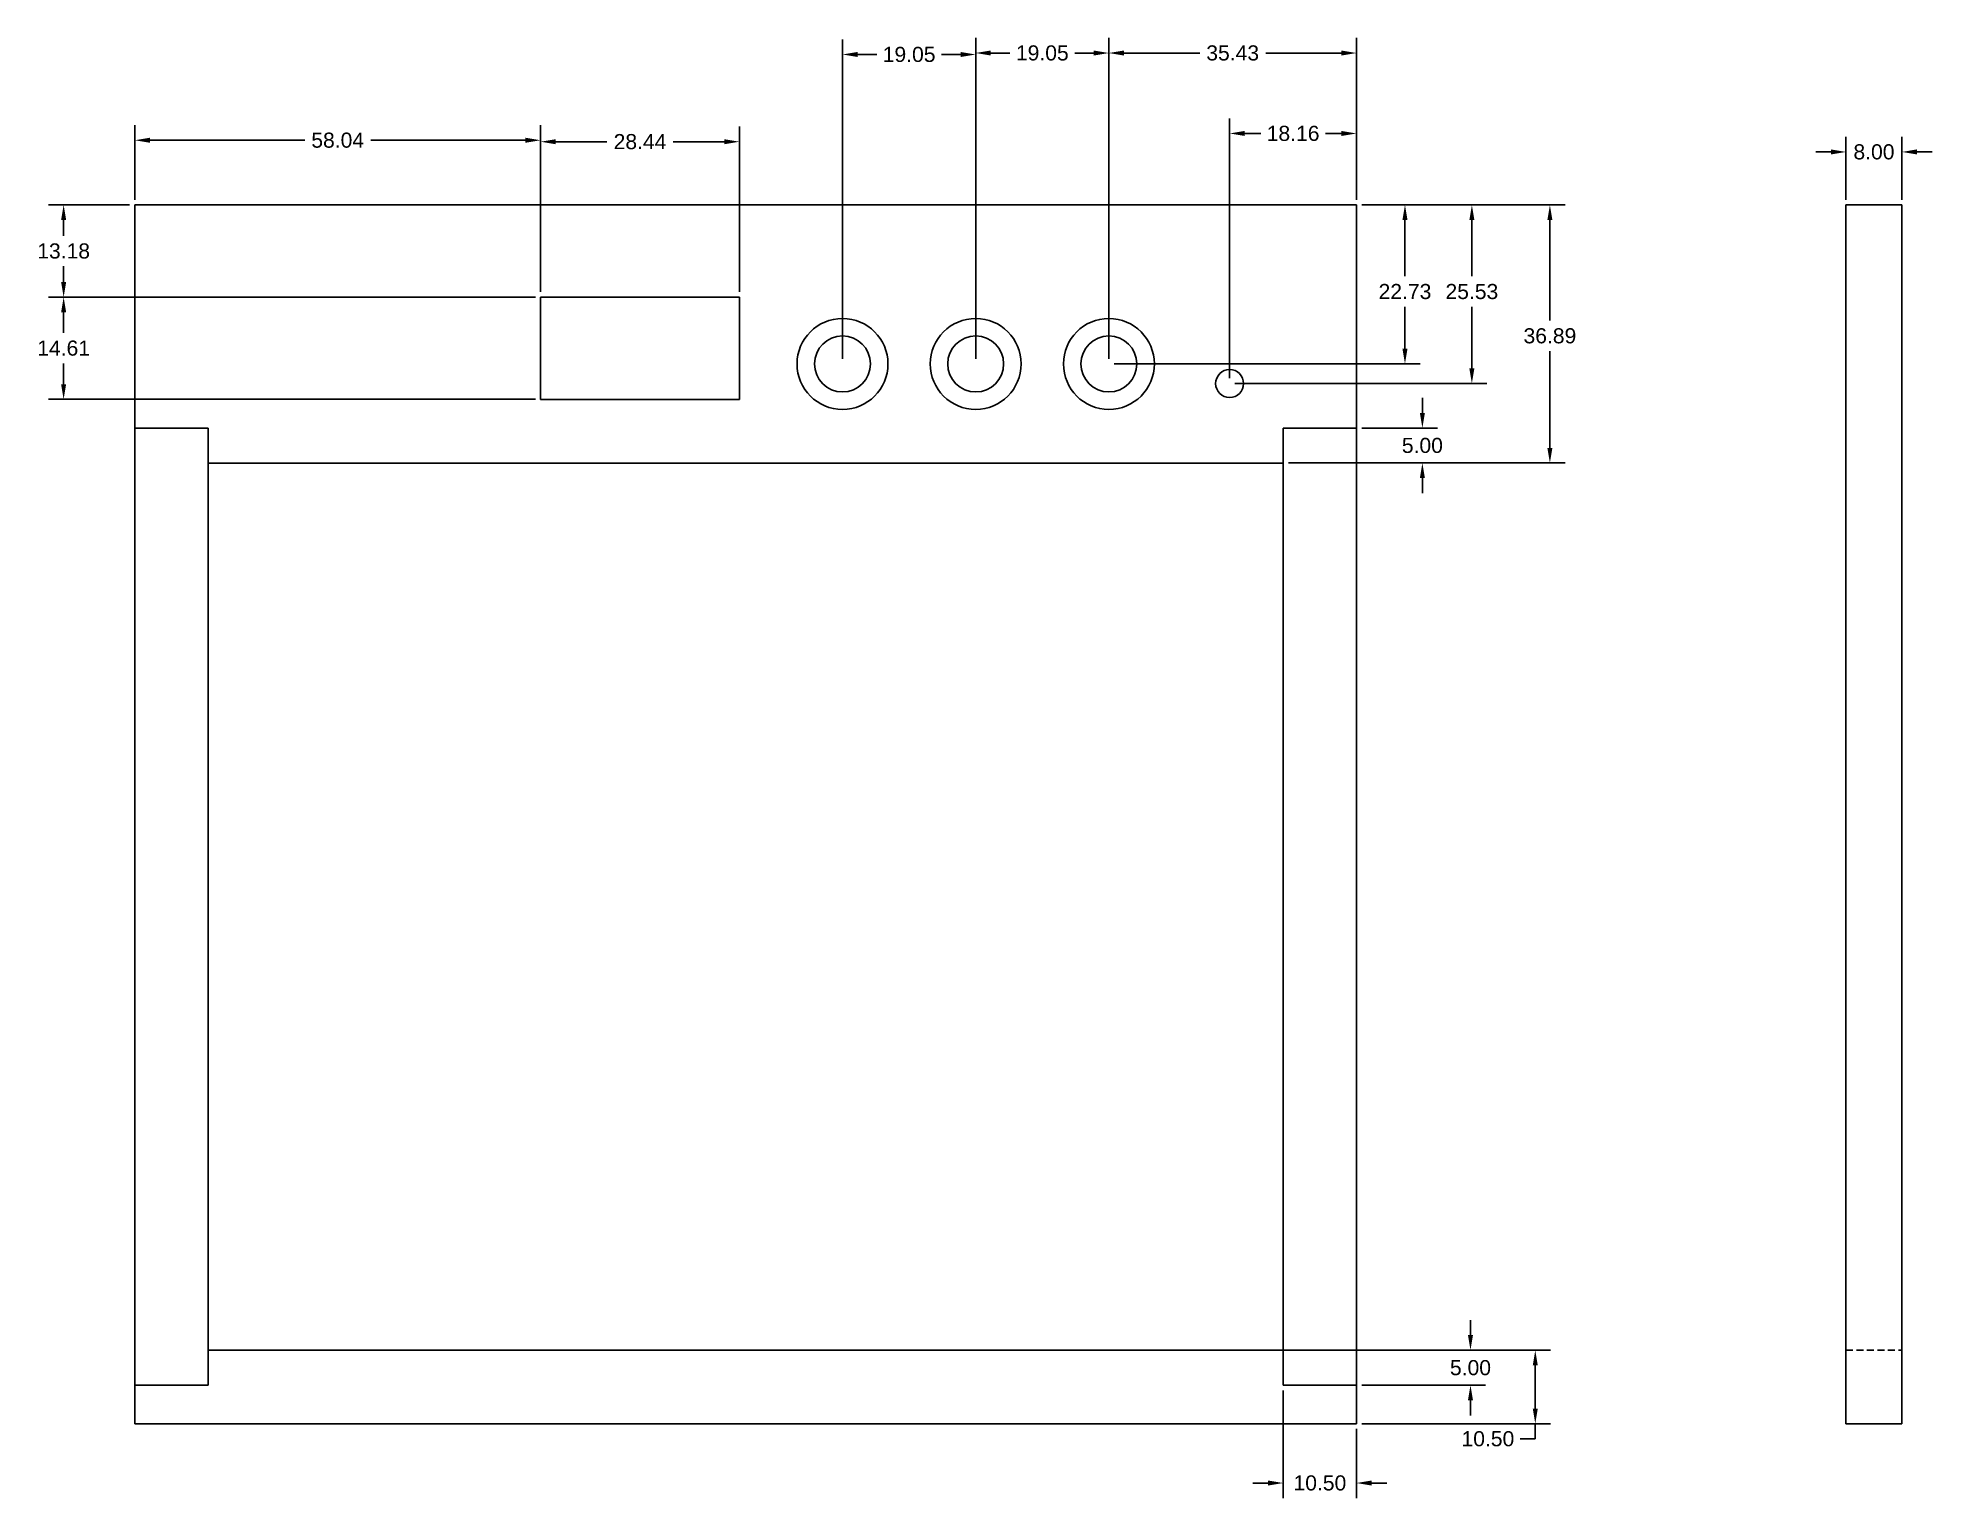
# Model space of a CAD drawing. Header units: millimetres. Extents: x 2 to 273, y -6 to 203.
import ezdxf

# ---------------------------------------------------------------- set-up
doc = ezdxf.new("R2010")
doc.units = ezdxf.units.MM
doc.header["$MEASUREMENT"] = 0
doc.linetypes.add('DASHEDX2', pattern=[1.5, 1, -0.5])
for name, color, linetype in [('Dim', 1, 'Continuous'), ('Hidden', 3, 'DASHEDX2'), ('Wood', 7, 'Continuous')]:
    doc.layers.add(name, color=color, linetype=linetype)
doc.styles.get("Standard").update_dxf_attribs({"font": 'arial.ttf'})
doc.dimstyles.new('Copy of Standard', dxfattribs={"dimscale": 12, "dimtxt": 0.18, "dimasz": 0.18, "dimexe": 0.18, "dimexo": 0.0625, "dimgap": 0.09, "dimtad": 0, "dimtih": 1, "dimtoh": 1, "dimzin": 0, "dimdsep": 46, "dimtxsty": 'Standard', "dimcen": 0.09, "dimadec": 0, "dimazin": 0, "dimtfac": 1, "dimtofl": 0, "dimtmove": 0, "dimatfit": 3, "dimfxl": 1, "dimtolj": 1, "dimtzin": 0, "dimarcsym": 0})

# ---------------------------------------------------------------- blocks, each defined once
blk = doc.blocks.new('*D1')
at = {"layer": 'Defpoints', "color": 0, "transparency": 16777216}
for p in [(180.08, 15.06), (190.58, 10.06), (206.87, 10.06)]:
    blk.add_point(p, dxfattribs=at)
at = {"layer": 'Dim', "color": 0, "lineweight": -2, "transparency": 16777216}
for p, q in [((206.87, 17.22), (206.87, 19.38)), ((180.83, 15.06), (209.03, 15.06)), ((191.33, 10.06), (209.03, 10.06)), ((206.87, 7.9), (206.87, 5.74))]:
    blk.add_line(p, q, dxfattribs=at)
at = {"layer": 'Dim', "color": 0, "transparency": 16777216}
for points in [[(206.51, 17.22), (207.23, 17.22), (206.87, 15.06)], [(206.51, 7.9), (207.23, 7.9), (206.87, 10.06)]]:
    blk.add_solid(points, dxfattribs=at)
at = {"layer": 'Dim', "color": 0, "transparency": 16777216, "insert": (206.87, 12.56), "char_height": 2.16, "attachment_point": 5}
blk.add_mtext('\\A1;5.00', dxfattribs=at)
blk = doc.blocks.new('*D2')
at = {"layer": 'Defpoints', "color": 0, "transparency": 16777216}
for p in [(190.58, 178.8), (218.23, 178.8), (180.08, 141.91)]:
    blk.add_point(p, dxfattribs=at)
at = {"layer": 'Dim', "color": 0, "lineweight": -2, "transparency": 16777216}
for p, q in [((191.33, 178.8), (220.39, 178.8)), ((218.23, 176.64), (218.23, 162.26)), ((218.23, 144.07), (218.23, 157.89)), ((180.83, 141.91), (220.39, 141.91))]:
    blk.add_line(p, q, dxfattribs=at)
at = {"layer": 'Dim', "color": 0, "transparency": 16777216}
for points in [[(217.87, 176.64), (218.59, 176.64), (218.23, 178.8)], [(217.87, 144.07), (218.59, 144.07), (218.23, 141.91)]]:
    blk.add_solid(points, dxfattribs=at)
at = {"layer": 'Dim', "color": 0, "transparency": 16777216, "insert": (218.23, 160.08), "char_height": 2.16, "attachment_point": 5}
blk.add_mtext('\\A1;36.89', dxfattribs=at)
blk = doc.blocks.new('*D3')
at = {"layer": 'Defpoints', "color": 0, "transparency": 16777216}
for p in [(190.58, 146.91), (199.99, 146.91), (180.08, 141.91)]:
    blk.add_point(p, dxfattribs=at)
at = {"layer": 'Dim', "color": 0, "lineweight": -2, "transparency": 16777216}
for p, q in [((199.99, 149.07), (199.99, 151.23)), ((191.33, 146.91), (202.15, 146.91)), ((180.83, 141.91), (202.15, 141.91)), ((199.99, 139.75), (199.99, 137.59))]:
    blk.add_line(p, q, dxfattribs=at)
at = {"layer": 'Dim', "color": 0, "transparency": 16777216}
for points in [[(199.63, 149.07), (200.35, 149.07), (199.99, 146.91)], [(199.63, 139.75), (200.35, 139.75), (199.99, 141.91)]]:
    blk.add_solid(points, dxfattribs=at)
at = {"layer": 'Dim', "color": 0, "transparency": 16777216, "insert": (199.99, 144.41), "char_height": 2.16, "attachment_point": 5}
blk.add_mtext('\\A1;5.00', dxfattribs=at)
blk = doc.blocks.new('*D4')
at = {"layer": 'Defpoints', "color": 0, "transparency": 16777216}
for p in [(190.58, 189.02), (190.58, 178.8), (172.42, 153.27)]:
    blk.add_point(p, dxfattribs=at)
at = {"layer": 'Dim', "color": 0, "lineweight": -2, "transparency": 16777216}
for p, q in [((172.42, 154.02), (172.42, 191.18)), ((190.58, 179.55), (190.58, 191.18)), ((174.58, 189.02), (176.88, 189.02)), ((188.42, 189.02), (186.12, 189.02))]:
    blk.add_line(p, q, dxfattribs=at)
at = {"layer": 'Dim', "color": 0, "transparency": 16777216}
for points in [[(174.58, 189.38), (174.58, 188.66), (172.42, 189.02)], [(188.42, 189.38), (188.42, 188.66), (190.58, 189.02)]]:
    blk.add_solid(points, dxfattribs=at)
at = {"layer": 'Dim', "color": 0, "transparency": 16777216, "insert": (181.5, 189.02), "char_height": 2.16, "attachment_point": 5}
blk.add_mtext('\\A1;18.16', dxfattribs=at)
blk = doc.blocks.new('*D5')
at = {"layer": 'Defpoints', "color": 0, "transparency": 16777216}
for p in [(190.58, 200.52), (190.58, 178.8), (155.15, 156.07)]:
    blk.add_point(p, dxfattribs=at)
at = {"layer": 'Dim', "color": 0, "lineweight": -2, "transparency": 16777216}
for p, q in [((155.15, 156.82), (155.15, 202.68)), ((157.31, 200.52), (168.14, 200.52)), ((188.42, 200.52), (177.59, 200.52)), ((190.58, 179.55), (190.58, 202.68))]:
    blk.add_line(p, q, dxfattribs=at)
at = {"layer": 'Dim', "color": 0, "transparency": 16777216}
for points in [[(157.31, 200.88), (157.31, 200.16), (155.15, 200.52)], [(188.42, 200.88), (188.42, 200.16), (190.58, 200.52)]]:
    blk.add_solid(points, dxfattribs=at)
at = {"layer": 'Dim', "color": 0, "transparency": 16777216, "insert": (172.86, 200.52), "char_height": 2.16, "attachment_point": 5}
blk.add_mtext('\\A1;35.43', dxfattribs=at)
blk = doc.blocks.new('*D6')
at = {"layer": 'Defpoints', "color": 0, "transparency": 16777216}
for p in [(190.58, 178.8), (197.5, 178.8), (155.15, 156.07)]:
    blk.add_point(p, dxfattribs=at)
at = {"layer": 'Dim', "color": 0, "lineweight": -2, "transparency": 16777216}
for p, q in [((191.33, 178.8), (199.66, 178.8)), ((197.5, 176.64), (197.5, 168.6)), ((197.5, 158.23), (197.5, 164.23)), ((155.9, 156.07), (199.66, 156.07))]:
    blk.add_line(p, q, dxfattribs=at)
at = {"layer": 'Dim', "color": 0, "transparency": 16777216}
for points in [[(197.14, 176.64), (197.86, 176.64), (197.5, 178.8)], [(197.14, 158.23), (197.86, 158.23), (197.5, 156.07)]]:
    blk.add_solid(points, dxfattribs=at)
at = {"layer": 'Dim', "color": 0, "transparency": 16777216, "insert": (197.5, 166.41), "char_height": 2.16, "attachment_point": 5}
blk.add_mtext('\\A1;22.73', dxfattribs=at)
blk = doc.blocks.new('*D7')
at = {"layer": 'Defpoints', "color": 0, "transparency": 16777216}
for p in [(155.15, 200.52), (136.1, 156.07), (155.15, 156.07)]:
    blk.add_point(p, dxfattribs=at)
at = {"layer": 'Dim', "color": 0, "lineweight": -2, "transparency": 16777216}
for p, q in [((136.1, 156.82), (136.1, 202.68)), ((138.26, 200.52), (141, 200.52)), ((152.99, 200.52), (150.26, 200.52)), ((155.15, 156.82), (155.15, 202.68))]:
    blk.add_line(p, q, dxfattribs=at)
at = {"layer": 'Dim', "color": 0, "transparency": 16777216}
for points in [[(138.26, 200.88), (138.26, 200.16), (136.1, 200.52)], [(152.99, 200.88), (152.99, 200.16), (155.15, 200.52)]]:
    blk.add_solid(points, dxfattribs=at)
at = {"layer": 'Dim', "color": 0, "transparency": 16777216, "insert": (145.63, 200.52), "char_height": 2.16, "attachment_point": 5}
blk.add_mtext('\\A1;19.05', dxfattribs=at)
blk = doc.blocks.new('*D8')
at = {"layer": 'Defpoints', "color": 0, "transparency": 16777216}
for p in [(117.05, 200.31), (117.05, 156.07), (136.1, 156.07)]:
    blk.add_point(p, dxfattribs=at)
at = {"layer": 'Dim', "color": 0, "lineweight": -2, "transparency": 16777216}
for p, q in [((117.05, 156.82), (117.05, 202.47)), ((136.1, 156.82), (136.1, 202.47)), ((119.21, 200.31), (121.95, 200.31)), ((133.94, 200.31), (131.21, 200.31))]:
    blk.add_line(p, q, dxfattribs=at)
at = {"layer": 'Dim', "color": 0, "transparency": 16777216}
for points in [[(119.21, 200.67), (119.21, 199.95), (117.05, 200.31)], [(133.94, 200.67), (133.94, 199.95), (136.1, 200.31)]]:
    blk.add_solid(points, dxfattribs=at)
at = {"layer": 'Dim', "color": 0, "transparency": 16777216, "insert": (126.58, 200.31), "char_height": 2.16, "attachment_point": 5}
blk.add_mtext('\\A1;19.05', dxfattribs=at)
blk = doc.blocks.new('*D9')
at = {"layer": 'Defpoints', "color": 0, "transparency": 16777216}
for p in [(73.87, 188.05), (15.83, 178.8), (73.87, 165.62)]:
    blk.add_point(p, dxfattribs=at)
at = {"layer": 'Dim', "color": 0, "lineweight": -2, "transparency": 16777216}
for p, q in [((15.83, 179.55), (15.83, 190.21)), ((73.87, 166.37), (73.87, 190.21)), ((17.99, 188.05), (40.13, 188.05)), ((71.71, 188.05), (49.57, 188.05))]:
    blk.add_line(p, q, dxfattribs=at)
at = {"layer": 'Dim', "color": 0, "transparency": 16777216}
for points in [[(17.99, 188.41), (17.99, 187.69), (15.83, 188.05)], [(71.71, 188.41), (71.71, 187.69), (73.87, 188.05)]]:
    blk.add_solid(points, dxfattribs=at)
at = {"layer": 'Dim', "color": 0, "transparency": 16777216, "insert": (44.85, 188.05), "char_height": 2.16, "attachment_point": 5}
blk.add_mtext('\\A1;58.04', dxfattribs=at)
blk = doc.blocks.new('*D10')
at = {"layer": 'Defpoints', "color": 0, "transparency": 16777216}
for p in [(102.31, 187.84), (73.87, 165.62), (102.31, 165.62)]:
    blk.add_point(p, dxfattribs=at)
at = {"layer": 'Dim', "color": 0, "lineweight": -2, "transparency": 16777216}
for p, q in [((73.87, 166.37), (73.87, 190)), ((102.31, 166.37), (102.31, 190)), ((76.03, 187.84), (83.35, 187.84)), ((100.15, 187.84), (92.83, 187.84))]:
    blk.add_line(p, q, dxfattribs=at)
at = {"layer": 'Dim', "color": 0, "transparency": 16777216}
for points in [[(76.03, 188.2), (76.03, 187.48), (73.87, 187.84)], [(100.15, 188.2), (100.15, 187.48), (102.31, 187.84)]]:
    blk.add_solid(points, dxfattribs=at)
at = {"layer": 'Dim', "color": 0, "transparency": 16777216, "insert": (88.09, 187.84), "char_height": 2.16, "attachment_point": 5}
blk.add_mtext('\\A1;28.44', dxfattribs=at)
blk = doc.blocks.new('*D11')
at = {"layer": 'Defpoints', "color": 0, "transparency": 16777216}
for p in [(5.65, 178.8), (15.83, 178.8), (73.87, 165.62)]:
    blk.add_point(p, dxfattribs=at)
at = {"layer": 'Dim', "color": 0, "lineweight": -2, "transparency": 16777216}
for p, q in [((15.08, 178.8), (3.49, 178.8)), ((5.65, 176.64), (5.65, 174.39)), ((5.65, 167.78), (5.65, 170.03)), ((73.12, 165.62), (3.49, 165.62))]:
    blk.add_line(p, q, dxfattribs=at)
at = {"layer": 'Dim', "color": 0, "transparency": 16777216}
for points in [[(5.29, 176.64), (6.01, 176.64), (5.65, 178.8)], [(5.29, 167.78), (6.01, 167.78), (5.65, 165.62)]]:
    blk.add_solid(points, dxfattribs=at)
at = {"layer": 'Dim', "color": 0, "transparency": 16777216, "insert": (5.65, 172.21), "char_height": 2.16, "attachment_point": 5}
blk.add_mtext('\\A1;13.18', dxfattribs=at)
blk = doc.blocks.new('*D12')
at = {"layer": 'Defpoints', "color": 0, "transparency": 16777216}
for p in [(5.65, 165.62), (73.87, 165.62), (73.87, 151.01)]:
    blk.add_point(p, dxfattribs=at)
at = {"layer": 'Dim', "color": 0, "lineweight": -2, "transparency": 16777216}
for p, q in [((73.12, 165.62), (3.49, 165.62)), ((5.65, 163.46), (5.65, 160.5)), ((5.65, 153.17), (5.65, 156.13)), ((73.12, 151.01), (3.49, 151.01))]:
    blk.add_line(p, q, dxfattribs=at)
at = {"layer": 'Dim', "color": 0, "transparency": 16777216}
for points in [[(5.29, 163.46), (6.01, 163.46), (5.65, 165.62)], [(5.29, 153.17), (6.01, 153.17), (5.65, 151.01)]]:
    blk.add_solid(points, dxfattribs=at)
at = {"layer": 'Dim', "color": 0, "transparency": 16777216, "insert": (5.65, 158.32), "char_height": 2.16, "attachment_point": 5}
blk.add_mtext('\\A1;14.61', dxfattribs=at)
blk = doc.blocks.new('*D13')
at = {"layer": 'Defpoints', "color": 0, "transparency": 16777216}
for p in [(190.58, 178.8), (207.07, 178.8), (172.42, 153.27)]:
    blk.add_point(p, dxfattribs=at)
at = {"layer": 'Dim', "color": 0, "lineweight": -2, "transparency": 16777216}
for p, q in [((191.33, 178.8), (209.23, 178.8)), ((207.07, 176.64), (207.07, 168.6)), ((207.07, 155.43), (207.07, 164.23)), ((173.17, 153.27), (209.23, 153.27))]:
    blk.add_line(p, q, dxfattribs=at)
at = {"layer": 'Dim', "color": 0, "transparency": 16777216}
for points in [[(206.71, 176.64), (207.43, 176.64), (207.07, 178.8)], [(206.71, 155.43), (207.43, 155.43), (207.07, 153.27)]]:
    blk.add_solid(points, dxfattribs=at)
at = {"layer": 'Dim', "color": 0, "transparency": 16777216, "insert": (207.07, 166.41), "char_height": 2.16, "attachment_point": 5}
blk.add_mtext('\\A1;25.53', dxfattribs=at)
blk = doc.blocks.new('*D14')
at = {"layer": 'Defpoints', "color": 0, "transparency": 16777216}
for p in [(180.08, 10.06), (190.58, 4.56), (190.58, -3.92)]:
    blk.add_point(p, dxfattribs=at)
at = {"layer": 'Dim', "color": 0, "lineweight": -2, "transparency": 16777216}
for p, q in [((180.08, 9.31), (180.08, -6.08)), ((190.58, 3.81), (190.58, -6.08)), ((177.92, -3.92), (175.76, -3.92)), ((192.74, -3.92), (194.9, -3.92))]:
    blk.add_line(p, q, dxfattribs=at)
at = {"layer": 'Dim', "color": 0, "transparency": 16777216}
for points in [[(177.92, -3.56), (177.92, -4.28), (180.08, -3.92)], [(192.74, -3.56), (192.74, -4.28), (190.58, -3.92)]]:
    blk.add_solid(points, dxfattribs=at)
at = {"layer": 'Dim', "color": 0, "transparency": 16777216, "insert": (185.33, -3.92), "char_height": 2.16, "attachment_point": 5}
blk.add_mtext('\\A1;10.50', dxfattribs=at)
blk = doc.blocks.new('*D15')
at = {"layer": 'Defpoints', "color": 0, "transparency": 16777216}
for p in [(180.08, 15.06), (190.58, 4.56), (216.14, 4.56)]:
    blk.add_point(p, dxfattribs=at)
at = {"layer": 'Dim', "color": 0, "lineweight": -2, "transparency": 16777216}
for p, q in [((180.83, 15.06), (218.3, 15.06)), ((216.14, 12.9), (216.14, 6.72)), ((191.33, 4.56), (218.3, 4.56)), ((216.14, 4.56), (216.14, 2.4)), ((216.14, 2.4), (213.98, 2.4))]:
    blk.add_line(p, q, dxfattribs=at)
at = {"layer": 'Dim', "color": 0, "transparency": 16777216}
for points in [[(215.78, 12.9), (216.5, 12.9), (216.14, 15.06)], [(215.78, 6.72), (216.5, 6.72), (216.14, 4.56)]]:
    blk.add_solid(points, dxfattribs=at)
at = {"layer": 'Dim', "color": 0, "transparency": 16777216, "insert": (209.36, 2.4), "char_height": 2.16, "attachment_point": 5}
blk.add_mtext('\\A1;10.50', dxfattribs=at)
blk = doc.blocks.new('*D16')
at = {"layer": 'Defpoints', "color": 0, "transparency": 16777216}
for p in [(268.58, 186.38), (260.58, 178.8), (268.58, 178.8)]:
    blk.add_point(p, dxfattribs=at)
at = {"layer": 'Dim', "color": 0, "lineweight": -2, "transparency": 16777216}
for p, q in [((260.58, 179.55), (260.58, 188.54)), ((268.58, 179.55), (268.58, 188.54)), ((258.42, 186.38), (256.26, 186.38)), ((270.74, 186.38), (272.9, 186.38))]:
    blk.add_line(p, q, dxfattribs=at)
at = {"layer": 'Dim', "color": 0, "transparency": 16777216}
for points in [[(258.42, 186.74), (258.42, 186.02), (260.58, 186.38)], [(270.74, 186.74), (270.74, 186.02), (268.58, 186.38)]]:
    blk.add_solid(points, dxfattribs=at)
at = {"layer": 'Dim', "color": 0, "transparency": 16777216, "insert": (264.58, 186.38), "char_height": 2.16, "attachment_point": 5}
blk.add_mtext('\\A1;8.00', dxfattribs=at)

msp = doc.modelspace()

# ---------------------------------------------------------------- linework, layer by layer
for p, q in [((260.577, 178.799), (268.577, 178.799)), ((260.577, 4.557), (268.577, 4.557))]:
    msp.add_line(p, q)
at = {"layer": 'Hidden'}
msp.add_line((260.577, 15.057), (268.577, 15.057), dxfattribs=at)
at = {"layer": 'Wood'}
for p, q in [((190.577, 178.799), (15.827, 178.799)), ((15.827, 178.799), (15.827, 4.557)), ((190.577, 4.557), (190.577, 178.799)), ((260.577, 4.557), (260.577, 178.799)), ((268.577, 4.557), (268.577, 178.799)), ((102.313, 165.621), (73.869, 165.621)), ((73.869, 165.621), (73.869, 151.009)), ((102.313, 165.621), (102.313, 151.009)), ((102.313, 151.009), (73.869, 151.009)), ((26.327, 146.907), (15.827, 146.907)), ((26.327, 146.907), (26.327, 10.057)), ((180.077, 10.057), (180.077, 146.907)), ((190.577, 146.907), (180.077, 146.907)), ((180.077, 141.907), (26.327, 141.907)), ((26.327, 15.057), (180.077, 15.057)), ((180.077, 15.057), (190.577, 15.057)), ((15.827, 10.057), (26.327, 10.057)), ((180.077, 10.057), (190.577, 10.057)), ((15.827, 4.557), (190.577, 4.557))]:
    msp.add_line(p, q, dxfattribs=at)
for centre, radius in [((117.052, 156.067), 6.5), ((136.102, 156.067), 6.5), ((155.152, 156.067), 6.5), ((117.052, 156.067), 4), ((136.102, 156.067), 4), ((155.152, 156.067), 4), ((172.417, 153.269), 2)]:
    msp.add_circle(centre, radius, dxfattribs=at)

# ---------------------------------------------------------------- dimensions: what is measured, and where the dimension line sits
at = {"layer": 'Dim'}
for base, p1, p2, picture, middle in [((117.052, 200.313), (136.102, 156.067), (117.052, 156.067), '*D8', (126.577, 200.313)), ((155.152, 200.522), (136.102, 156.067), (155.152, 156.067), '*D7', (145.627, 200.522)), ((190.577323408, 200.522026701), (155.152323408, 156.067447689), (190.577323408, 178.799447689), '*D5', (172.864823408, 200.522026701)), ((73.869, 188.046), (15.827, 178.799), (73.869, 165.621), '*D9', (44.848, 188.046)), ((102.313, 187.835), (73.869, 165.621), (102.313, 165.621), '*D10', (88.091, 187.835)), ((190.577, 189.022), (172.417, 153.269), (190.577, 178.799), '*D4', (181.497, 189.022)), ((268.577, 186.375), (260.577, 178.799), (268.577, 178.799), '*D16', (264.577, 186.375)), ((190.577, -3.916), (180.077, 10.057), (190.577, 4.557), '*D14', (185.327, -3.916))]:
    dim = msp.add_linear_dim(base=base, p1=p1, p2=p2, dimstyle='Copy of Standard', dxfattribs=at)
    dim.commit()
    dim.dimension.update_dxf_attribs({"geometry": picture, "text_midpoint": middle})
for base, p1, p2, picture, middle in [((5.648, 178.799), (73.869, 165.621), (15.827, 178.799), '*D11', (5.648, 172.21)), ((5.648, 165.621), (73.869, 151.009), (73.869, 165.621), '*D12', (5.648, 158.315)), ((199.989, 146.907), (180.077, 141.907), (190.577, 146.907), '*D3', (199.989, 144.407)), ((206.866, 10.057), (180.077, 15.057), (190.577, 10.057), '*D1', (206.866, 12.557)), ((216.14, 4.557), (180.077, 15.057), (190.577, 4.557), '*D15', (209.361, 2.397))]:
    dim = msp.add_linear_dim(base=base, p1=p1, p2=p2, angle=90, dimstyle='Copy of Standard', dxfattribs=at)
    dim.commit()
    dim.dimension.update_dxf_attribs({"geometry": picture, "text_midpoint": middle})
for base, p1, picture, middle in [((197.505, 178.799), (155.152, 156.067), '*D6', (197.505, 166.413)), ((207.066, 178.799), (172.417, 153.269), '*D13', (207.066, 166.413)), ((218.23, 178.799), (180.077, 141.907), '*D2', (218.23, 160.078))]:
    dim = msp.add_linear_dim(base=base, p1=p1, p2=(190.577, 178.799), angle=90, dimstyle='Copy of Standard', dxfattribs=at)
    dim.commit()
    dim.dimension.update_dxf_attribs({"geometry": picture, "text_midpoint": middle, "dimtype": 160})

doc.saveas('drawing.dxf')
